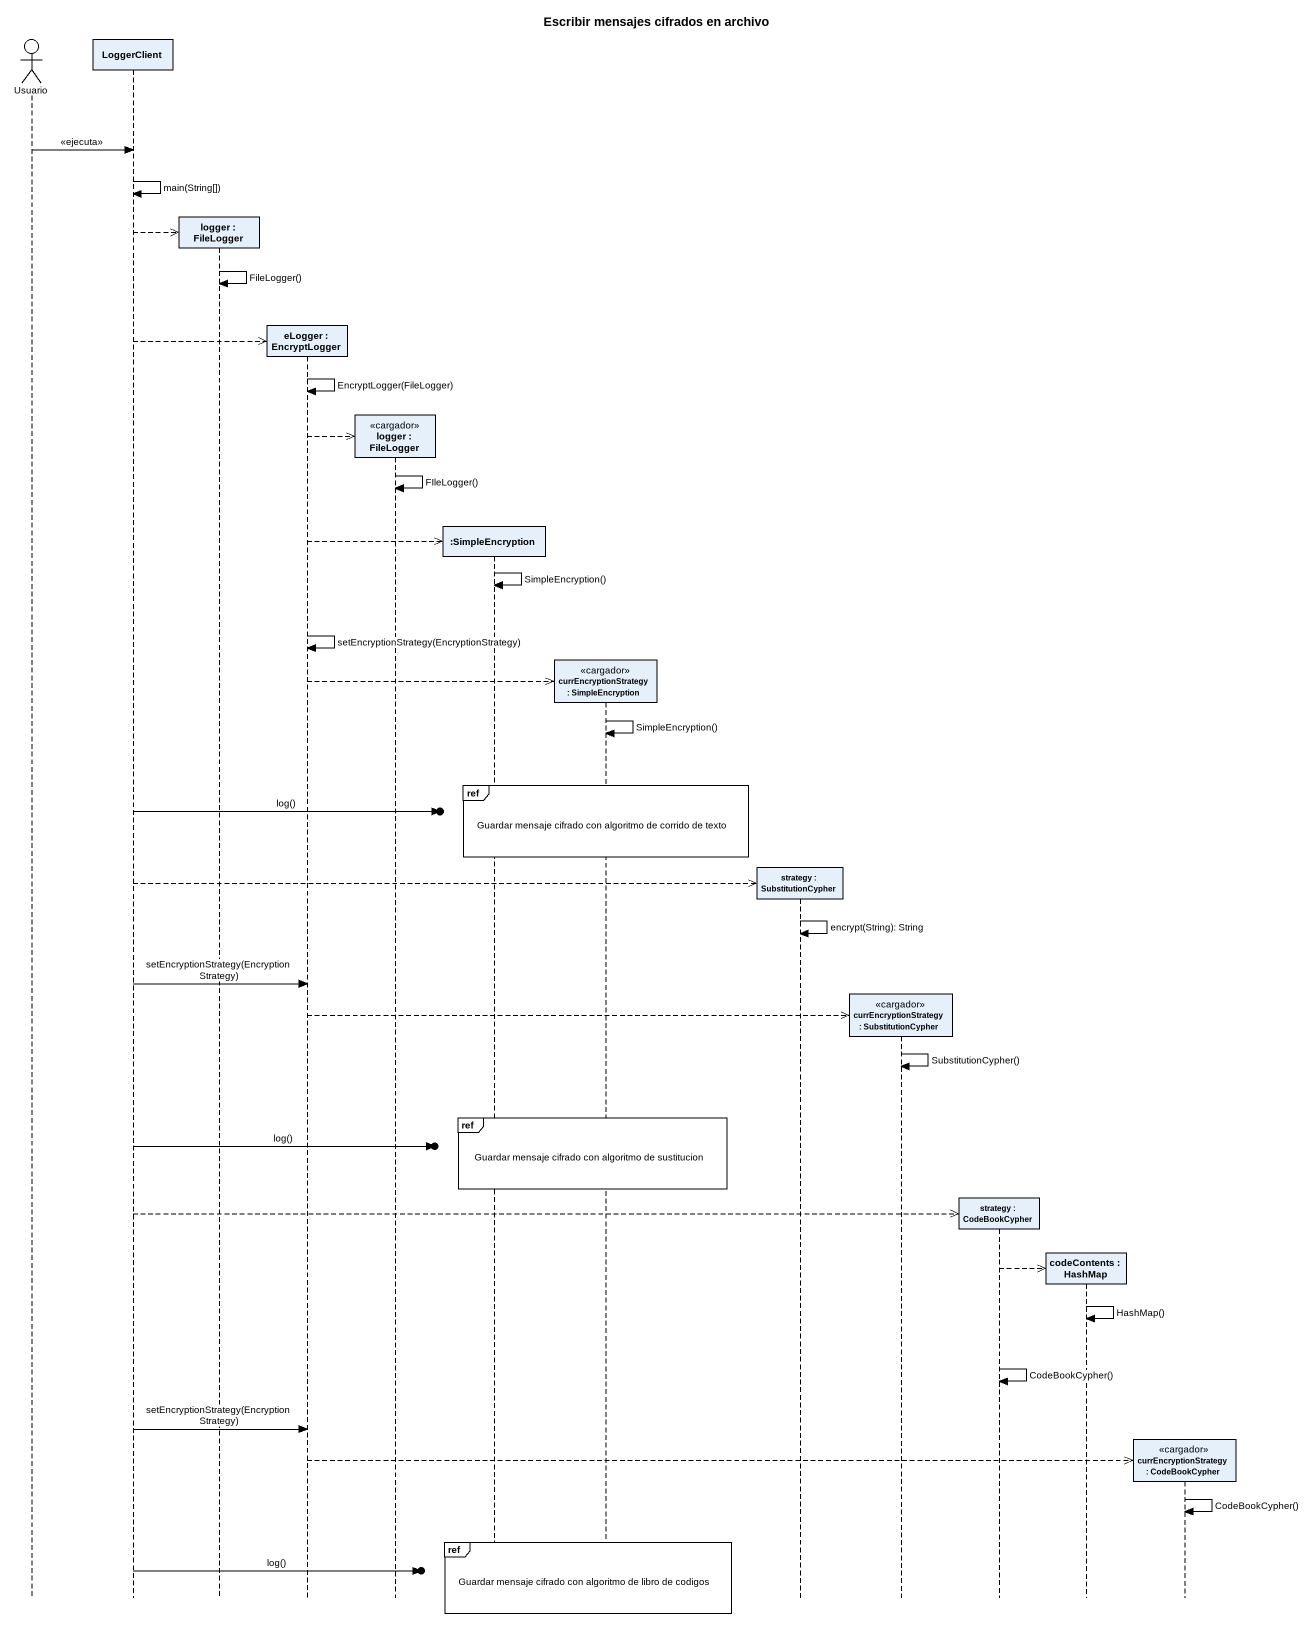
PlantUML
@startuml
title Escribir mensajes cifrados en archivo
hide footbox
actor Usuario
participant LoggerClient
participant "logger : FileLogger" as logger
participant "eLogger : EncryptLogger" as eLogger
participant "logger : FileLogger" as logger_2 <<cargador>>
participant ":SimpleEncryption" as SimpleEncryption
participant "currEncryptionStrategy : SimpleEncryption" as currEncryptionStrategy <<cargador>>
participant "strategy : SubstitutionCypher" as strategy
participant "currEncryptionStrategy : SubstitutionCypher" as currEncryptionStrategy_2 <<cargador>>
participant "strategy : CodeBookCypher" as strategy_2
participant "codeContents : HashMap" as codeContents
participant "currEncryptionStrategy : CodeBookCypher" as currEncryptionStrategy_3 <<cargador>>

Usuario -> LoggerClient : <<ejecuta>>
LoggerClient -> LoggerClient : main(String[])
LoggerClient -->> logger **
logger -> logger : FileLogger()
LoggerClient -->> eLogger **
eLogger -> eLogger : EncryptLogger(FileLogger)
eLogger -->> logger_2 **
logger_2 -> logger_2 : FIleLogger()
eLogger -->> SimpleEncryption **
SimpleEncryption -> SimpleEncryption : SimpleEncryption()
eLogger -> eLogger : setEncryptionStrategy(EncryptionStrategy)
eLogger -->> currEncryptionStrategy **
currEncryptionStrategy -> currEncryptionStrategy : SimpleEncryption()
ref over SimpleEncryption, currEncryptionStrategy : Guardar mensaje cifrado con algoritmo de corrido de texto
LoggerClient ->o] : log()
LoggerClient -->> strategy **
strategy -> strategy : encrypt(String): String
LoggerClient -> eLogger : setEncryptionStrategy(EncryptionStrategy)
eLogger -->> currEncryptionStrategy_2 **
currEncryptionStrategy_2 -> currEncryptionStrategy_2 : SubstitutionCypher()
ref over SimpleEncryption, currEncryptionStrategy : Guardar mensaje cifrado con algoritmo de sustitucion
LoggerClient ->o] : log()
LoggerClient -->> strategy_2 **
strategy_2 -->> codeContents **
codeContents -> codeContents : HashMap()
strategy_2 -> strategy_2 : CodeBookCypher()
LoggerClient -> eLogger : setEncryptionStrategy(EncryptionStrategy)
eLogger -->> currEncryptionStrategy_3 **
currEncryptionStrategy_3 -> currEncryptionStrategy_3 : CodeBookCypher()
ref over SimpleEncryption, currEncryptionStrategy : Guardar mensaje cifrado con algoritmo de libro de codigos
LoggerClient ->o] : log()
@enduml
